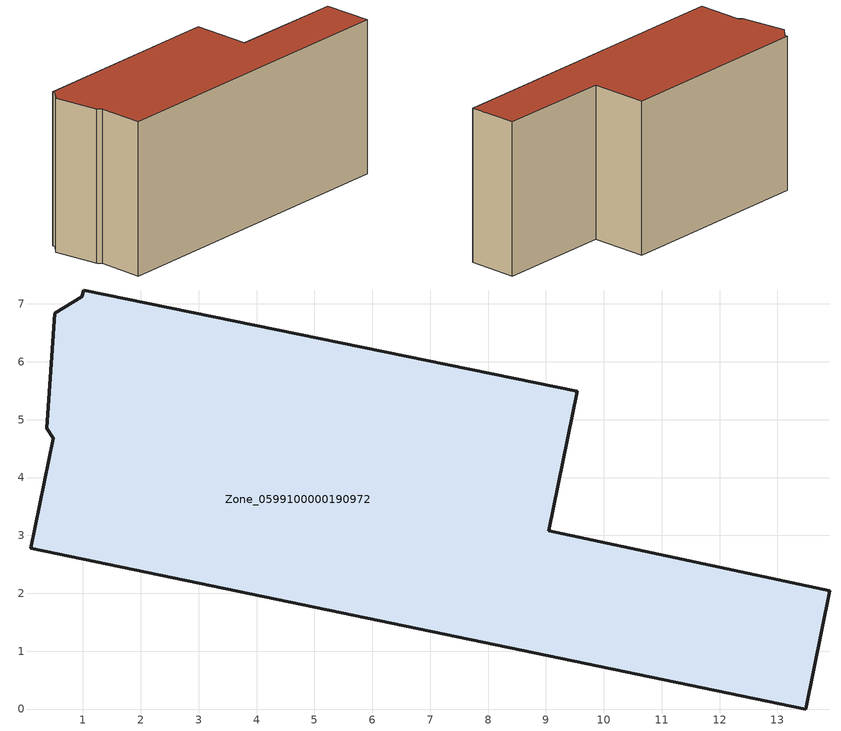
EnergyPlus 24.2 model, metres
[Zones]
Zone_0599100000190972
 floor ground (C_G): 0.51,6.83 0.98,7.12 1.01,7.24 9.54,5.49 9.05,3.08 13.9,2.04 13.49,0 0.1,2.78 0.49,4.68 0.37,4.85 z0
 wall outside (C_F): 9.05,3.08 9.54,5.49 1.01,7.24 0.98,7.12 0.51,6.83 0.37,4.85 0.49,4.68 0.1,2.78 13.49,0 13.9,2.04 9.05,3.08 z0:6.7
 roof outside (C_R): 0.98,7.12 0.51,6.83 0.37,4.85 0.49,4.68 0.1,2.78 13.49,0 13.9,2.04 9.05,3.08 9.54,5.49 1.01,7.24 z6.7
[BUILDING]
Pand.0599100000190972: North Axis=0; Terrain=City; Loads Convergence Tolerance Value=0.04; Temperature Convergence Tolerance Value=0.4; Solar Distribution=FullExterior; Maximum Number of Warmup Days=25; Minimum Number of Warmup Days=1
[Site:Location]
Rotterdam.The.Hague.AP_ZH_NLD Design_Conditions: Latitude=51.96; Longitude=4.45; Time Zone=1; Elevation=-4.5
[SITE:GROUNDTEMPERATURE:BUILDINGSURFACE]
18, 18, 18, 18, 18, 18, 18, 18, 18, 18, 18, 18
[MATERIAL] Thermal Absorptance=0.9; Solar Absorptance=0.7; Visible Absorptance=0.7
Name | Roughness | Thickness | Conductivity | Density | Specific Heat
G.TI.1946 | MediumSmooth | 0.15 | 1 | 540 | 1210
F.TI.1946 | Rough | 0.3 | 0.857143 | 1920 | 840
R.TI.1946 | MediumRough | 0.2 | 0.1 | 1500 | 1000
[CONSTRUCTION]
C_G: G.TI.1946
C_F: F.TI.1946
C_R: R.TI.1946
[ZONE]
Zone_0599100000190972: Type=1; Multiplier=1; Ceiling Height=Autocalculate; Volume=Autocalculate; Floor Area=autocalculate; Part of Total Floor Area=Yes
[ZONEINFILTRATION:DESIGNFLOWRATE]
Infil_Zone_0599100000190972: Zone or ZoneList or Space or SpaceList=Zone_0599100000190972; Schedule=AlwaysOn; Design Flow Rate Calculation Method=Flow/Area; Flow Rate per Floor Area=0.003; Constant Term Coefficient=1; Temperature Term Coefficient=0; Velocity Term Coefficient=0; Velocity Squared Term Coefficient=0
[HVACTEMPLATE:ZONE:IDEALLOADSAIRSYSTEM]
Zone_0599100000190972: Maximum Heating Supply Air Temperature=50; Minimum Cooling Supply Air Temperature=13; Maximum Heating Supply Air Humidity Ratio=0.0156; Minimum Cooling Supply Air Humidity Ratio=0.0077; Heating Limit=NoLimit; Cooling Limit=NoLimit; Dehumidification Control Type=ConstantSensibleHeatRatio; Cooling Sensible Heat Ratio=0.7; Dehumidification Setpoint=60; Humidification Control Type=None; Humidification Setpoint=30; Outdoor Air Method=None; Outdoor Air Flow Rate per Person=0.00944; Outdoor Air Flow Rate per Zone Floor Area=0; Outdoor Air Flow Rate per Zone=0; Demand Controlled Ventilation Type=None; Outdoor Air Economizer Type=NoEconomizer; Heat Recovery Type=None; Sensible Heat Recovery Effectiveness=0.7; Latent Heat Recovery Effectiveness=0.65
[ZONECONTROL:THERMOSTAT]
ThermostatControl_Zone_0599100000190972: Zone or ZoneList=Zone_0599100000190972; Control Type Schedule=DualSetpointControlType; Control 1=Thermostat_Zone_0599100000190972; Temperature Difference Between Cutout And Setpoint=0
[THERMOSTATSETPOINT:DUALSETPOINT]
Thermostat_Zone_0599100000190972: Heating Setpoint Temperature Schedule=HeatingSetpoint_Zone_0599100000190972; Cooling Setpoint Temperature Schedule=CoolingSetpoint_Zone_0599100000190972
[SCHEDULE:COMPACT]
HeatingSetpoint_Zone_0599100000190972: Through: 12/31, For: AllDays, Until: 24:00, 21
CoolingSetpoint_Zone_0599100000190972: Through: 12/31, For: AllDays, Until: 24:00, 24
DualSetpointControlType: Through: 12/31, For: AllDays, Until: 24:00, 4
AlwaysOn: Through: 12/31, For: AllDays, Until: 24:00, 1
